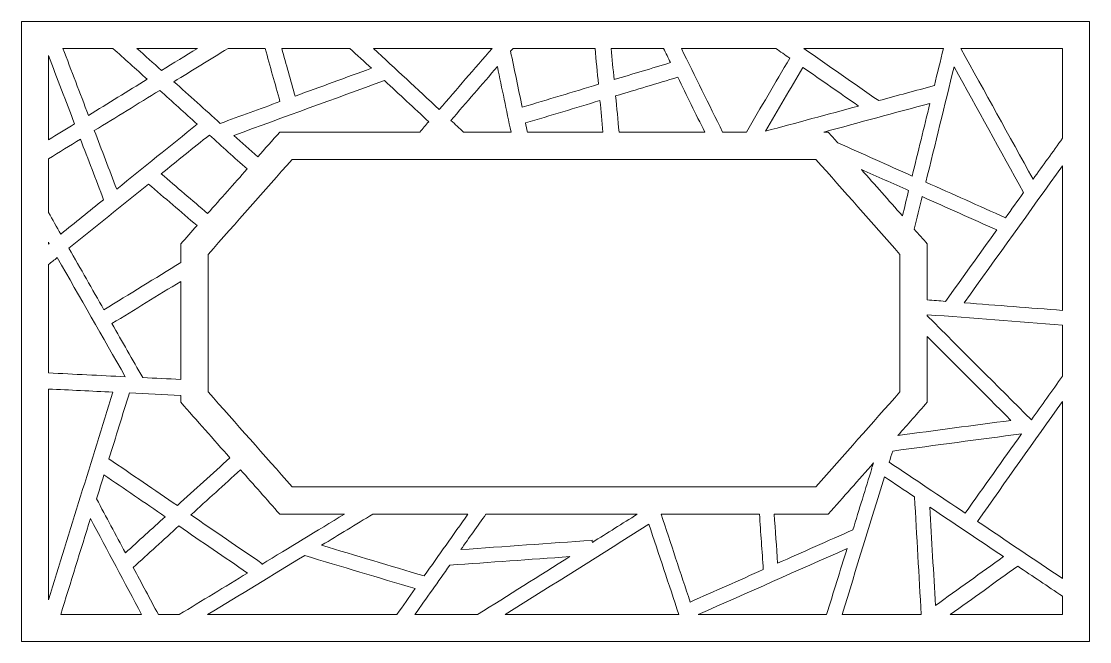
# Model space of a CAD drawing. Header units: centimetres. Extents: x -27.5 to -9, y -9.5 to -4.3.
# Drawn here: x -18.04 to -9.01, y -9.5 to -4.25 of the extents above; entities that cross this region are included whole.
import ezdxf

# ---------------------------------------------------------------- set-up
doc = ezdxf.new("R2010")
doc.units = ezdxf.units.CM
doc.header["$MEASUREMENT"] = 0
doc.layers.add('layer 1', color=7, linetype='Continuous')

msp = doc.modelspace()

# ---------------------------------------------------------------- linework, layer by layer
at = {"layer": 'layer 1', "color": 7, "lineweight": 9}
for points, knots in [([(-9.00848, -9.50001), (-9.00848, -7.751), (-9.00848, -6.00202), (-9.00848, -4.25301), (-9.00848, -4.25301), (-12.0194, -4.25301), (-15.03036, -4.25301), (-18.0413, -4.25301), (-18.0413, -4.25301), (-18.0413, -6.00202), (-18.0413, -7.751), (-18.0413, -9.50001), (-18.0413, -9.50001), (-15.03036, -9.50001), (-12.0194, -9.50001), (-9.00848, -9.50001)], [0, 0, 0, 0, 0.2, 0.2, 0.2, 0.2, 0.4, 0.4, 0.4, 0.4, 0.6, 0.6, 0.6, 0.6, 1, 1, 1, 1]), ([(-17.26656, -4.48213), (-17.16996, -4.56903), (-17.07334, -4.65594), (-16.97671, -4.74283), (-16.97671, -4.74283), (-17.14235, -4.84467), (-17.308, -4.94654), (-17.47364, -5.04841), (-17.47364, -5.04841), (-17.54578, -4.85963), (-17.61795, -4.6709), (-17.6901, -4.48213), (-17.6901, -4.48213), (-17.54891, -4.48213), (-17.40775, -4.48213), (-17.26656, -4.48213)], [0, 0, 0, 0, 0.2, 0.2, 0.2, 0.2, 0.4, 0.4, 0.4, 0.4, 0.6, 0.6, 0.6, 0.6, 1, 1, 1, 1]), ([(-16.55276, -4.48213), (-16.65394, -4.54436), (-16.75514, -4.60657), (-16.85632, -4.66879), (-16.85632, -4.66879), (-16.9255, -4.60657), (-16.99469, -4.54436), (-17.06386, -4.48213), (-17.06386, -4.48213), (-16.89349, -4.48213), (-16.72314, -4.48213), (-16.55276, -4.48213)], [0, 0, 0, 0, 0.25, 0.25, 0.25, 0.25, 0.5, 0.5, 0.5, 0.5, 1, 1, 1, 1]), ([(-15.97997, -4.48213), (-15.93816, -4.63205), (-15.89636, -4.78192), (-15.85455, -4.93185), (-15.85455, -4.93185), (-16.02276, -4.9932), (-16.19097, -5.05454), (-16.35922, -5.11588), (-16.35922, -5.11588), (-16.48986, -4.99835), (-16.62055, -4.88083), (-16.7512, -4.76332), (-16.7512, -4.76332), (-16.59881, -4.66959), (-16.44637, -4.57585), (-16.29394, -4.48213), (-16.29394, -4.48213), (-16.18928, -4.48213), (-16.08463, -4.48213), (-15.97997, -4.48213)], [0, 0, 0, 0, 0.1666667, 0.1666667, 0.1666667, 0.1666667, 0.3333333, 0.3333333, 0.3333333, 0.3333333, 0.5, 0.5, 0.5, 0.5, 0.6666667, 0.6666667, 0.6666667, 0.6666667, 1, 1, 1, 1]), ([(-15.26262, -4.48213), (-15.2024, -4.53811), (-15.1422, -4.59411), (-15.082, -4.65011), (-15.082, -4.65011), (-15.29694, -4.7285), (-15.5119, -4.80689), (-15.72683, -4.88528), (-15.72683, -4.88528), (-15.76431, -4.75089), (-15.80181, -4.6165), (-15.83928, -4.48213), (-15.83928, -4.48213), (-15.64707, -4.48213), (-15.45483, -4.48213), (-15.26262, -4.48213)], [0, 0, 0, 0, 0.2, 0.2, 0.2, 0.2, 0.4, 0.4, 0.4, 0.4, 0.6, 0.6, 0.6, 0.6, 1, 1, 1, 1]), ([(-14.06178, -4.48213), (-14.21047, -4.65439), (-14.35918, -4.82664), (-14.50787, -4.99887), (-14.50787, -4.99887), (-14.69309, -4.82664), (-14.8783, -4.65439), (-15.06352, -4.48213), (-15.06352, -4.48213), (-14.72959, -4.48213), (-14.39568, -4.48213), (-14.06178, -4.48213)], [0, 0, 0, 0, 0.25, 0.25, 0.25, 0.25, 0.5, 0.5, 0.5, 0.5, 1, 1, 1, 1]), ([(-13.19076, -4.48213), (-13.18113, -4.58331), (-13.17152, -4.68449), (-13.1619, -4.78568), (-13.1619, -4.78568), (-13.37667, -4.85027), (-13.59146, -4.91483), (-13.80624, -4.9794), (-13.80624, -4.9794), (-13.83898, -4.82172), (-13.87172, -4.66405), (-13.90449, -4.50638), (-13.90449, -4.50638), (-13.89752, -4.49829), (-13.89055, -4.49022), (-13.88355, -4.48213), (-13.88355, -4.48213), (-13.65262, -4.48213), (-13.4217, -4.48213), (-13.19076, -4.48213)], [0, 0, 0, 0, 0.1666667, 0.1666667, 0.1666667, 0.1666667, 0.3333333, 0.3333333, 0.3333333, 0.3333333, 0.5, 0.5, 0.5, 0.5, 0.6666667, 0.6666667, 0.6666667, 0.6666667, 1, 1, 1, 1]), ([(-12.61168, -4.48213), (-12.59189, -4.52222), (-12.57212, -4.56232), (-12.55234, -4.60241), (-12.55234, -4.60241), (-12.71141, -4.65026), (-12.87045, -4.69805), (-13.02948, -4.74589), (-13.02948, -4.74589), (-13.03784, -4.65796), (-13.04619, -4.57004), (-13.05455, -4.48213), (-13.05455, -4.48213), (-12.90692, -4.48213), (-12.7593, -4.48213), (-12.61168, -4.48213)], [0, 0, 0, 0, 0.2, 0.2, 0.2, 0.2, 0.4, 0.4, 0.4, 0.4, 0.6, 0.6, 0.6, 0.6, 1, 1, 1, 1]), ([(-11.66288, -4.48213), (-11.62332, -4.50968), (-11.58376, -4.53721), (-11.54423, -4.56474), (-11.54423, -4.56474), (-11.66643, -4.77297), (-11.78861, -4.98118), (-11.91084, -5.18939), (-11.91084, -5.18939), (-11.97785, -5.18939), (-12.04487, -5.18939), (-12.11189, -5.18939), (-12.11189, -5.18939), (-12.22811, -4.95364), (-12.34433, -4.71789), (-12.46058, -4.48213), (-12.46058, -4.48213), (-12.19467, -4.48213), (-11.92879, -4.48213), (-11.66288, -4.48213)], [0, 0, 0, 0, 0.1666667, 0.1666667, 0.1666667, 0.1666667, 0.3333333, 0.3333333, 0.3333333, 0.3333333, 0.5, 0.5, 0.5, 0.5, 0.6666667, 0.6666667, 0.6666667, 0.6666667, 1, 1, 1, 1]), ([(-10.24467, -4.48213), (-10.27029, -4.58682), (-10.29593, -4.69154), (-10.32154, -4.79626), (-10.32154, -4.79626), (-10.47844, -4.83865), (-10.63532, -4.88108), (-10.79221, -4.92348), (-10.79221, -4.92348), (-11.00352, -4.77637), (-11.21481, -4.62926), (-11.4261, -4.48213), (-11.4261, -4.48213), (-11.0323, -4.48213), (-10.63848, -4.48213), (-10.24467, -4.48213)], [0, 0, 0, 0, 0.2, 0.2, 0.2, 0.2, 0.4, 0.4, 0.4, 0.4, 0.6, 0.6, 0.6, 0.6, 1, 1, 1, 1]), ([(-9.2376, -5.24145), (-9.32051, -5.35707), (-9.40339, -5.47268), (-9.48627, -5.5883), (-9.48627, -5.5883), (-9.69026, -5.21957), (-9.89423, -4.85084), (-10.09821, -4.48213), (-10.09821, -4.48213), (-9.81135, -4.48213), (-9.52447, -4.48213), (-9.2376, -4.48213), (-9.2376, -4.48213), (-9.2376, -4.73526), (-9.2376, -4.98834), (-9.2376, -5.24145)], [0, 0, 0, 0, 0.2, 0.2, 0.2, 0.2, 0.4, 0.4, 0.4, 0.4, 0.6, 0.6, 0.6, 0.6, 1, 1, 1, 1]), ([(-17.81217, -4.54222), (-17.73848, -4.735), (-17.66478, -4.92782), (-17.59108, -5.12062), (-17.59108, -5.12062), (-17.66478, -5.16596), (-17.73848, -5.21127), (-17.81217, -5.25658), (-17.81217, -5.25658), (-17.81217, -5.01845), (-17.81217, -4.78034), (-17.81217, -4.54222)], [0, 0, 0, 0, 0.25, 0.25, 0.25, 0.25, 0.5, 0.5, 0.5, 0.5, 1, 1, 1, 1]), ([(-14.30306, -5.18939), (-14.33837, -5.15653), (-14.3737, -5.12368), (-14.40902, -5.09082), (-14.40902, -5.09082), (-14.27805, -4.93911), (-14.14708, -4.78742), (-14.01613, -4.63568), (-14.01613, -4.63568), (-13.97778, -4.82024), (-13.93944, -5.00481), (-13.90109, -5.18939), (-13.90109, -5.18939), (-14.03509, -5.18939), (-14.16906, -5.18939), (-14.30306, -5.18939)], [0, 0, 0, 0, 0.2, 0.2, 0.2, 0.2, 0.4, 0.4, 0.4, 0.4, 0.6, 0.6, 0.6, 0.6, 1, 1, 1, 1]), ([(-11.43259, -4.64246), (-11.27599, -4.7515), (-11.11939, -4.86053), (-10.96279, -4.96956), (-10.96279, -4.96956), (-11.22498, -5.04043), (-11.48719, -5.11129), (-11.74938, -5.18217), (-11.74938, -5.18217), (-11.64379, -5.00228), (-11.53819, -4.82235), (-11.43259, -4.64246)], [0, 0, 0, 0, 0.25, 0.25, 0.25, 0.25, 0.5, 0.5, 0.5, 0.5, 1, 1, 1, 1]), ([(-9.56661, -5.70035), (-9.61763, -5.7715), (-9.66865, -5.84265), (-9.71964, -5.9138), (-9.71964, -5.9138), (-9.94418, -5.81354), (-10.16868, -5.71326), (-10.39319, -5.613), (-10.39319, -5.613), (-10.31364, -5.28786), (-10.23408, -4.96274), (-10.15453, -4.6376), (-10.15453, -4.6376), (-9.95854, -4.99184), (-9.76258, -5.3461), (-9.56661, -5.70035)], [0, 0, 0, 0, 0.2, 0.2, 0.2, 0.2, 0.4, 0.4, 0.4, 0.4, 0.6, 0.6, 0.6, 0.6, 1, 1, 1, 1]), ([(-16.04299, -5.40029), (-16.11042, -5.33961), (-16.17789, -5.27895), (-16.24535, -5.21826), (-16.24535, -5.21826), (-15.8205, -5.06335), (-15.39568, -4.90842), (-14.97083, -4.75351), (-14.97083, -4.75351), (-14.84608, -4.86954), (-14.72131, -4.98558), (-14.59653, -5.1016), (-14.59653, -5.1016), (-14.6218, -5.13085), (-14.64704, -5.16012), (-14.67229, -5.18939), (-14.67229, -5.18939), (-15.06699, -5.18939), (-15.46168, -5.18939), (-15.85636, -5.18939), (-15.85636, -5.18939), (-15.91858, -5.25969), (-15.98078, -5.32998), (-16.04299, -5.40029)], [0, 0, 0, 0, 0.1428571, 0.1428571, 0.1428571, 0.1428571, 0.2857143, 0.2857143, 0.2857143, 0.2857143, 0.4285714, 0.4285714, 0.4285714, 0.4285714, 0.5714286, 0.5714286, 0.5714286, 0.5714286, 0.7142857, 0.7142857, 0.7142857, 0.7142857, 1, 1, 1, 1]), ([(-12.98734, -5.18939), (-12.99704, -5.08736), (-13.00673, -4.98538), (-13.01641, -4.88335), (-13.01641, -4.88335), (-12.8415, -4.83075), (-12.66656, -4.77818), (-12.49164, -4.72559), (-12.49164, -4.72559), (-12.41541, -4.88018), (-12.33919, -5.03476), (-12.26296, -5.18939), (-12.26296, -5.18939), (-12.50444, -5.18939), (-12.74589, -5.18939), (-12.98734, -5.18939)], [0, 0, 0, 0, 0.2, 0.2, 0.2, 0.2, 0.4, 0.4, 0.4, 0.4, 0.6, 0.6, 0.6, 0.6, 1, 1, 1, 1]), ([(-16.55392, -5.12307), (-16.78104, -5.30607), (-17.00814, -5.48905), (-17.23527, -5.67204), (-17.23527, -5.67204), (-17.29831, -5.50712), (-17.36136, -5.34221), (-17.42439, -5.17726), (-17.42439, -5.17726), (-17.24013, -5.06396), (-17.05589, -4.95066), (-16.87161, -4.83734), (-16.87161, -4.83734), (-16.76571, -4.93258), (-16.65982, -5.02783), (-16.55392, -5.12307)], [0, 0, 0, 0, 0.2, 0.2, 0.2, 0.2, 0.4, 0.4, 0.4, 0.4, 0.6, 0.6, 0.6, 0.6, 1, 1, 1, 1]), ([(-13.76259, -5.18939), (-13.76791, -5.16374), (-13.77325, -5.13811), (-13.77858, -5.11248), (-13.77858, -5.11248), (-13.56867, -5.0494), (-13.35875, -4.98627), (-13.14885, -4.92317), (-13.14885, -4.92317), (-13.14042, -5.0119), (-13.13199, -5.10063), (-13.12356, -5.18939), (-13.12356, -5.18939), (-13.33659, -5.18939), (-13.54961, -5.18939), (-13.76259, -5.18939)], [0, 0, 0, 0, 0.2, 0.2, 0.2, 0.2, 0.4, 0.4, 0.4, 0.4, 0.6, 0.6, 0.6, 0.6, 1, 1, 1, 1]), ([(-11.25635, -5.18939), (-10.95701, -5.10847), (-10.65768, -5.02759), (-10.35834, -4.94667), (-10.35834, -4.94667), (-10.40849, -5.15158), (-10.45863, -5.35649), (-10.50875, -5.56137), (-10.50875, -5.56137), (-10.71835, -5.46776), (-10.92795, -5.37417), (-11.13754, -5.28054), (-11.13754, -5.28054), (-11.13756, -5.28063), (-11.13762, -5.28071), (-11.13766, -5.28081), (-11.13766, -5.28081), (-11.16462, -5.25035), (-11.1916, -5.21987), (-11.21856, -5.18939), (-11.21856, -5.18939), (-11.23116, -5.18939), (-11.24376, -5.18939), (-11.25635, -5.18939)], [0, 0, 0, 0, 0.1428571, 0.1428571, 0.1428571, 0.1428571, 0.2857143, 0.2857143, 0.2857143, 0.2857143, 0.4285714, 0.4285714, 0.4285714, 0.4285714, 0.5714286, 0.5714286, 0.5714286, 0.5714286, 0.7142857, 0.7142857, 0.7142857, 0.7142857, 1, 1, 1, 1]), ([(-16.46626, -5.8787), (-16.59714, -5.76676), (-16.72804, -5.65484), (-16.85894, -5.54294), (-16.85894, -5.54294), (-16.72323, -5.43359), (-16.58753, -5.32423), (-16.45181, -5.2149), (-16.45181, -5.2149), (-16.34547, -5.31054), (-16.23916, -5.40617), (-16.13282, -5.50179), (-16.13282, -5.50179), (-16.24397, -5.62742), (-16.35511, -5.75304), (-16.46626, -5.8787)], [0, 0, 0, 0, 0.2, 0.2, 0.2, 0.2, 0.4, 0.4, 0.4, 0.4, 0.6, 0.6, 0.6, 0.6, 1, 1, 1, 1]), ([(-17.81217, -5.41574), (-17.72206, -5.36032), (-17.63195, -5.3049), (-17.54182, -5.24949), (-17.54182, -5.24949), (-17.47659, -5.42011), (-17.41137, -5.59075), (-17.34614, -5.7614), (-17.34614, -5.7614), (-17.46671, -5.85854), (-17.58729, -5.95567), (-17.70785, -6.05283), (-17.70785, -6.05283), (-17.74263, -5.9919), (-17.77741, -5.93094), (-17.81217, -5.87001), (-17.81217, -5.87001), (-17.81217, -5.71859), (-17.81217, -5.56718), (-17.81217, -5.41574)], [0, 0, 0, 0, 0.1666667, 0.1666667, 0.1666667, 0.1666667, 0.3333333, 0.3333333, 0.3333333, 0.3333333, 0.5, 0.5, 0.5, 0.5, 0.6666667, 0.6666667, 0.6666667, 0.6666667, 1, 1, 1, 1]), ([(-10.61259, -6.22389), (-10.61259, -6.61158), (-10.61259, -6.9993), (-10.61259, -7.387), (-10.61259, -7.387), (-10.84936, -7.6546), (-11.08615, -7.92221), (-11.32292, -8.1898), (-11.32292, -8.1898), (-12.79927, -8.1898), (-14.27564, -8.1898), (-15.75203, -8.1898), (-15.75203, -8.1898), (-15.98878, -7.92221), (-16.22556, -7.6546), (-16.46236, -7.387), (-16.46236, -7.387), (-16.46236, -6.9993), (-16.46236, -6.61158), (-16.46236, -6.22389), (-16.46236, -6.22389), (-16.22556, -5.95628), (-15.98878, -5.68869), (-15.75203, -5.42108), (-15.75203, -5.42108), (-14.27564, -5.42108), (-12.79927, -5.42108), (-11.32292, -5.42108), (-11.32292, -5.42108), (-11.08615, -5.68869), (-10.84936, -5.95628), (-10.61259, -6.22389)], [0, 0, 0, 0, 0.1111111, 0.1111111, 0.1111111, 0.1111111, 0.2222222, 0.2222222, 0.2222222, 0.2222222, 0.3333333, 0.3333333, 0.3333333, 0.3333333, 0.4444444, 0.4444444, 0.4444444, 0.4444444, 0.5555556, 0.5555556, 0.5555556, 0.5555556, 0.6666667, 0.6666667, 0.6666667, 0.6666667, 0.7777778, 0.7777778, 0.7777778, 0.7777778, 1, 1, 1, 1]), ([(-10.93863, -5.50575), (-10.80537, -5.56528), (-10.67211, -5.6248), (-10.53885, -5.68432), (-10.53885, -5.68432), (-10.5563, -5.75567), (-10.57375, -5.82704), (-10.59122, -5.89839), (-10.59122, -5.89839), (-10.70703, -5.76752), (-10.82282, -5.63662), (-10.93863, -5.50575)], [0, 0, 0, 0, 0.25, 0.25, 0.25, 0.25, 0.5, 0.5, 0.5, 0.5, 1, 1, 1, 1]), ([(-9.2376, -6.69782), (-9.5147, -6.67642), (-9.79179, -6.65502), (-10.0689, -6.63363), (-10.0689, -6.63363), (-9.79179, -6.24713), (-9.5147, -5.86062), (-9.2376, -5.47415), (-9.2376, -5.47415), (-9.2376, -5.88204), (-9.2376, -6.28991), (-9.2376, -6.69782)], [0, 0, 0, 0, 0.25, 0.25, 0.25, 0.25, 0.5, 0.5, 0.5, 0.5, 1, 1, 1, 1]), ([(-16.69405, -6.29402), (-16.91031, -6.42677), (-17.12659, -6.55953), (-17.34289, -6.69231), (-17.34289, -6.69231), (-17.44185, -6.51892), (-17.54083, -6.3455), (-17.63979, -6.17208), (-17.63979, -6.17208), (-17.41528, -5.99122), (-17.1908, -5.81032), (-16.96629, -5.62943), (-16.96629, -5.62943), (-16.82955, -5.74633), (-16.69281, -5.86327), (-16.55606, -5.98017), (-16.55606, -5.98017), (-16.60206, -6.03216), (-16.64805, -6.08413), (-16.69405, -6.13609), (-16.69405, -6.13609), (-16.69405, -6.18875), (-16.69405, -6.24139), (-16.69405, -6.29402)], [0, 0, 0, 0, 0.1428571, 0.1428571, 0.1428571, 0.1428571, 0.2857143, 0.2857143, 0.2857143, 0.2857143, 0.4285714, 0.4285714, 0.4285714, 0.4285714, 0.5714286, 0.5714286, 0.5714286, 0.5714286, 0.7142857, 0.7142857, 0.7142857, 0.7142857, 1, 1, 1, 1]), ([(-10.4908, -6.01189), (-10.46829, -5.9199), (-10.44579, -5.82793), (-10.42327, -5.73594), (-10.42327, -5.73594), (-10.2134, -5.82966), (-10.00357, -5.9234), (-9.79371, -6.01711), (-9.79371, -6.01711), (-9.93813, -6.21857), (-10.08255, -6.41998), (-10.22696, -6.62144), (-10.22696, -6.62144), (-10.27826, -6.61746), (-10.32958, -6.6135), (-10.3809, -6.60954), (-10.3809, -6.60954), (-10.3809, -6.45171), (-10.3809, -6.29392), (-10.3809, -6.13609), (-10.3809, -6.13609), (-10.41754, -6.09469), (-10.45416, -6.0533), (-10.4908, -6.01189)], [0, 0, 0, 0, 0.1428571, 0.1428571, 0.1428571, 0.1428571, 0.2857143, 0.2857143, 0.2857143, 0.2857143, 0.4285714, 0.4285714, 0.4285714, 0.4285714, 0.5714286, 0.5714286, 0.5714286, 0.5714286, 0.7142857, 0.7142857, 0.7142857, 0.7142857, 1, 1, 1, 1]), ([(-17.81217, -6.1208), (-17.81007, -6.12446), (-17.80797, -6.12813), (-17.80587, -6.13182), (-17.80587, -6.13182), (-17.80797, -6.13353), (-17.81007, -6.13521), (-17.81217, -6.13688), (-17.81217, -6.13688), (-17.81217, -6.13153), (-17.81217, -6.12617), (-17.81217, -6.1208)], [0, 0, 0, 0, 0.25, 0.25, 0.25, 0.25, 0.5, 0.5, 0.5, 0.5, 1, 1, 1, 1]), ([(-17.81217, -6.31099), (-17.78739, -6.29103), (-17.76259, -6.27105), (-17.73782, -6.25109), (-17.73782, -6.25109), (-17.54605, -6.58711), (-17.35428, -6.92314), (-17.16248, -7.25916), (-17.16248, -7.25916), (-17.37905, -7.2485), (-17.59562, -7.23785), (-17.81217, -7.22717), (-17.81217, -7.22717), (-17.81217, -6.92179), (-17.81217, -6.61639), (-17.81217, -6.31099)], [0, 0, 0, 0, 0.2, 0.2, 0.2, 0.2, 0.4, 0.4, 0.4, 0.4, 0.6, 0.6, 0.6, 0.6, 1, 1, 1, 1]), ([(-16.69405, -7.28224), (-16.80111, -7.27697), (-16.90818, -7.2717), (-17.01526, -7.26642), (-17.01526, -7.26642), (-17.10211, -7.11421), (-17.18898, -6.962), (-17.27584, -6.80981), (-17.27584, -6.80981), (-17.08191, -6.69077), (-16.88798, -6.57173), (-16.69405, -6.45269), (-16.69405, -6.45269), (-16.69405, -6.72921), (-16.69405, -7.00571), (-16.69405, -7.28224)], [0, 0, 0, 0, 0.2, 0.2, 0.2, 0.2, 0.4, 0.4, 0.4, 0.4, 0.6, 0.6, 0.6, 0.6, 1, 1, 1, 1]), ([(-9.2376, -7.25335), (-9.32554, -7.37723), (-9.41347, -7.50111), (-9.50139, -7.62496), (-9.50139, -7.62496), (-9.79456, -7.33119), (-10.08772, -7.03743), (-10.3809, -6.74364), (-10.3809, -6.74364), (-10.3809, -6.74053), (-10.3809, -6.73742), (-10.3809, -6.73432), (-10.3809, -6.73432), (-9.99981, -6.76375), (-9.61872, -6.79316), (-9.2376, -6.82258), (-9.2376, -6.82258), (-9.2376, -6.96618), (-9.2376, -7.10977), (-9.2376, -7.25335)], [0, 0, 0, 0, 0.1666667, 0.1666667, 0.1666667, 0.1666667, 0.3333333, 0.3333333, 0.3333333, 0.3333333, 0.5, 0.5, 0.5, 0.5, 0.6666667, 0.6666667, 0.6666667, 0.6666667, 1, 1, 1, 1]), ([(-10.3809, -6.91991), (-10.1452, -7.15611), (-9.9095, -7.39229), (-9.6738, -7.62845), (-9.6738, -7.62845), (-9.99247, -7.67101), (-10.31118, -7.71359), (-10.62986, -7.75616), (-10.62986, -7.75616), (-10.54688, -7.66237), (-10.46388, -7.56857), (-10.3809, -7.47477), (-10.3809, -7.47477), (-10.3809, -7.28984), (-10.3809, -7.10486), (-10.3809, -6.91991)], [0, 0, 0, 0, 0.2, 0.2, 0.2, 0.2, 0.4, 0.4, 0.4, 0.4, 0.6, 0.6, 0.6, 0.6, 1, 1, 1, 1]), ([(-17.81217, -7.36294), (-17.63074, -7.37186), (-17.44928, -7.3808), (-17.26786, -7.38974), (-17.26786, -7.38974), (-17.44928, -7.97561), (-17.63074, -8.5615), (-17.81217, -9.14734), (-17.81217, -9.14734), (-17.81217, -8.55256), (-17.81217, -7.95775), (-17.81217, -7.36294)], [0, 0, 0, 0, 0.25, 0.25, 0.25, 0.25, 0.5, 0.5, 0.5, 0.5, 1, 1, 1, 1]), ([(-16.27838, -7.94458), (-16.42638, -8.07945), (-16.57442, -8.21433), (-16.72243, -8.34923), (-16.72243, -8.34923), (-16.91515, -8.21739), (-17.10788, -8.08557), (-17.30059, -7.95373), (-17.30059, -7.95373), (-17.24308, -7.76803), (-17.18558, -7.58234), (-17.12805, -7.39663), (-17.12805, -7.39663), (-16.98339, -7.40375), (-16.83871, -7.4109), (-16.69405, -7.418), (-16.69405, -7.418), (-16.69405, -7.43695), (-16.69405, -7.45587), (-16.69405, -7.47477), (-16.69405, -7.47477), (-16.55549, -7.63139), (-16.41692, -7.78797), (-16.27838, -7.94458)], [0, 0, 0, 0, 0.1428571, 0.1428571, 0.1428571, 0.1428571, 0.2857143, 0.2857143, 0.2857143, 0.2857143, 0.4285714, 0.4285714, 0.4285714, 0.4285714, 0.5714286, 0.5714286, 0.5714286, 0.5714286, 0.7142857, 0.7142857, 0.7142857, 0.7142857, 1, 1, 1, 1]), ([(-9.2376, -8.96596), (-9.4776, -8.80487), (-9.71758, -8.64377), (-9.95755, -8.48266), (-9.95755, -8.48266), (-9.71758, -8.14459), (-9.4776, -7.80651), (-9.2376, -7.46842), (-9.2376, -7.46842), (-9.2376, -7.9676), (-9.2376, -8.46679), (-9.2376, -8.96596)], [0, 0, 0, 0, 0.25, 0.25, 0.25, 0.25, 0.5, 0.5, 0.5, 0.5, 1, 1, 1, 1]), ([(-9.58439, -7.74186), (-9.74324, -7.96566), (-9.90209, -8.18946), (-10.06095, -8.41326), (-10.06095, -8.41326), (-10.27504, -8.26955), (-10.48912, -8.12582), (-10.70323, -7.9821), (-10.70323, -7.9821), (-10.69343, -7.95053), (-10.68365, -7.91897), (-10.67388, -7.88737), (-10.67388, -7.88737), (-10.31072, -7.83888), (-9.94755, -7.79038), (-9.58439, -7.74186)], [0, 0, 0, 0, 0.2, 0.2, 0.2, 0.2, 0.4, 0.4, 0.4, 0.4, 0.6, 0.6, 0.6, 0.6, 1, 1, 1, 1]), ([(-10.83562, -7.98871), (-10.83912, -8), (-10.84261, -8.01132), (-10.84611, -8.02261), (-10.84611, -8.02261), (-10.84822, -8.02571), (-10.85031, -8.02883), (-10.85242, -8.03193), (-10.85242, -8.03193), (-10.85146, -8.03257), (-10.85052, -8.0332), (-10.84958, -8.03383), (-10.84958, -8.03383), (-10.90334, -8.20743), (-10.95711, -8.38102), (-11.01087, -8.55462), (-11.01087, -8.55462), (-11.22283, -8.64868), (-11.43477, -8.7427), (-11.6467, -8.83676), (-11.6467, -8.83676), (-11.65636, -8.69836), (-11.66603, -8.55993), (-11.6757, -8.42152), (-11.6757, -8.42152), (-11.52332, -8.42152), (-11.37094, -8.42152), (-11.21856, -8.42152), (-11.21856, -8.42152), (-11.09092, -8.27722), (-10.96326, -8.13298), (-10.83562, -7.98871)], [0, 0, 0, 0, 0.1111111, 0.1111111, 0.1111111, 0.1111111, 0.2222222, 0.2222222, 0.2222222, 0.2222222, 0.3333333, 0.3333333, 0.3333333, 0.3333333, 0.4444444, 0.4444444, 0.4444444, 0.4444444, 0.5555556, 0.5555556, 0.5555556, 0.5555556, 0.6666667, 0.6666667, 0.6666667, 0.6666667, 0.7777778, 0.7777778, 0.7777778, 0.7777778, 1, 1, 1, 1]), ([(-16.82543, -8.44306), (-16.93746, -8.54517), (-17.0495, -8.64727), (-17.16153, -8.74935), (-17.16153, -8.74935), (-17.24286, -8.59705), (-17.32417, -8.44474), (-17.40547, -8.2924), (-17.40547, -8.2924), (-17.38452, -8.22469), (-17.36355, -8.15699), (-17.34258, -8.08931), (-17.34258, -8.08931), (-17.17018, -8.20721), (-16.99779, -8.32514), (-16.82543, -8.44306)], [0, 0, 0, 0, 0.2, 0.2, 0.2, 0.2, 0.4, 0.4, 0.4, 0.4, 0.6, 0.6, 0.6, 0.6, 1, 1, 1, 1]), ([(-15.30923, -8.42152), (-15.54239, -8.56326), (-15.77557, -8.70504), (-16.00875, -8.84678), (-16.00875, -8.84678), (-16.00724, -8.84469), (-16.00576, -8.84258), (-16.00428, -8.84046), (-16.00428, -8.84046), (-16.20533, -8.70296), (-16.40637, -8.56543), (-16.60742, -8.42788), (-16.60742, -8.42788), (-16.4678, -8.30063), (-16.32813, -8.17339), (-16.18849, -8.04614), (-16.18849, -8.04614), (-16.0778, -8.17127), (-15.96707, -8.29639), (-15.85636, -8.42152), (-15.85636, -8.42152), (-15.674, -8.42152), (-15.4916, -8.42152), (-15.30923, -8.42152)], [0, 0, 0, 0, 0.1428571, 0.1428571, 0.1428571, 0.1428571, 0.2857143, 0.2857143, 0.2857143, 0.2857143, 0.4285714, 0.4285714, 0.4285714, 0.4285714, 0.5714286, 0.5714286, 0.5714286, 0.5714286, 0.7142857, 0.7142857, 0.7142857, 0.7142857, 1, 1, 1, 1]), ([(-11.10233, -9.27088), (-10.98212, -8.88267), (-10.8619, -8.49448), (-10.74166, -8.10627), (-10.74166, -8.10627), (-10.65756, -8.16273), (-10.5735, -8.21919), (-10.48941, -8.27562), (-10.48941, -8.27562), (-10.47036, -8.60737), (-10.45134, -8.93911), (-10.43231, -9.27088), (-10.43231, -9.27088), (-10.65565, -9.27088), (-10.87898, -9.27088), (-11.10233, -9.27088)], [0, 0, 0, 0, 0.2, 0.2, 0.2, 0.2, 0.4, 0.4, 0.4, 0.4, 0.6, 0.6, 0.6, 0.6, 1, 1, 1, 1]), ([(-10.35982, -8.36261), (-10.15215, -8.50205), (-9.94446, -8.64146), (-9.73677, -8.78087), (-9.73677, -8.78087), (-9.92856, -8.91861), (-10.12036, -9.05636), (-10.31213, -9.19409), (-10.31213, -9.19409), (-10.32803, -8.91692), (-10.34392, -8.63977), (-10.35982, -8.36261)], [0, 0, 0, 0, 0.25, 0.25, 0.25, 0.25, 0.5, 0.5, 0.5, 0.5, 1, 1, 1, 1]), ([(-17.70851, -9.27088), (-17.62476, -9.00047), (-17.54103, -8.73008), (-17.45729, -8.45967), (-17.45729, -8.45967), (-17.31293, -8.73008), (-17.16858, -9.00047), (-17.02424, -9.27088), (-17.02424, -9.27088), (-17.25234, -9.27088), (-17.48041, -9.27088), (-17.70851, -9.27088)], [0, 0, 0, 0, 0.25, 0.25, 0.25, 0.25, 0.5, 0.5, 0.5, 0.5, 1, 1, 1, 1]), ([(-14.26586, -8.42152), (-14.3891, -8.59585), (-14.51231, -8.77022), (-14.63554, -8.94455), (-14.63554, -8.94455), (-14.92456, -8.85797), (-15.21356, -8.77137), (-15.50258, -8.68481), (-15.50258, -8.68481), (-15.35823, -8.59705), (-15.21386, -8.50928), (-15.06951, -8.42152), (-15.06951, -8.42152), (-14.80164, -8.42152), (-14.53374, -8.42152), (-14.26586, -8.42152)], [0, 0, 0, 0, 0.2, 0.2, 0.2, 0.2, 0.4, 0.4, 0.4, 0.4, 0.6, 0.6, 0.6, 0.6, 1, 1, 1, 1]), ([(-12.83307, -8.42152), (-12.95977, -8.50122), (-13.08645, -8.58091), (-13.21316, -8.66065), (-13.21316, -8.66065), (-13.2138, -8.6546), (-13.21443, -8.64858), (-13.21507, -8.64255), (-13.21507, -8.64255), (-13.58524, -8.66895), (-13.95544, -8.69537), (-14.3256, -8.72179), (-14.3256, -8.72179), (-14.25486, -8.6217), (-14.18412, -8.5216), (-14.11337, -8.42152), (-14.11337, -8.42152), (-13.68661, -8.42152), (-13.25984, -8.42152), (-12.83307, -8.42152)], [0, 0, 0, 0, 0.1666667, 0.1666667, 0.1666667, 0.1666667, 0.3333333, 0.3333333, 0.3333333, 0.3333333, 0.5, 0.5, 0.5, 0.5, 0.6666667, 0.6666667, 0.6666667, 0.6666667, 1, 1, 1, 1]), ([(-11.80037, -8.42152), (-11.78944, -8.57781), (-11.77855, -8.7341), (-11.76764, -8.89043), (-11.76764, -8.89043), (-11.97372, -8.98185), (-12.17978, -9.0733), (-12.38584, -9.16473), (-12.38584, -9.16473), (-12.46791, -8.91699), (-12.55, -8.66923), (-12.63208, -8.42152), (-12.63208, -8.42152), (-12.35482, -8.42152), (-12.0776, -8.42152), (-11.80037, -8.42152)], [0, 0, 0, 0, 0.2, 0.2, 0.2, 0.2, 0.4, 0.4, 0.4, 0.4, 0.6, 0.6, 0.6, 0.6, 1, 1, 1, 1]), ([(-16.88315, -9.27088), (-16.95399, -9.13817), (-17.02481, -9.00548), (-17.09566, -8.87276), (-17.09566, -8.87276), (-16.96724, -8.75577), (-16.83882, -8.63874), (-16.71042, -8.52171), (-16.71042, -8.52171), (-16.51648, -8.65437), (-16.32255, -8.78705), (-16.12863, -8.91968), (-16.12863, -8.91968), (-16.32118, -9.03676), (-16.51371, -9.1538), (-16.70626, -9.27088), (-16.70626, -9.27088), (-16.76522, -9.27088), (-16.82419, -9.27088), (-16.88315, -9.27088)], [0, 0, 0, 0, 0.1666667, 0.1666667, 0.1666667, 0.1666667, 0.3333333, 0.3333333, 0.3333333, 0.3333333, 0.5, 0.5, 0.5, 0.5, 0.6666667, 0.6666667, 0.6666667, 0.6666667, 1, 1, 1, 1]), ([(-13.94932, -9.27088), (-13.54453, -9.01621), (-13.13974, -8.76155), (-12.73497, -8.50688), (-12.73497, -8.50688), (-12.65058, -8.76155), (-12.56622, -9.01621), (-12.48186, -9.27088), (-12.48186, -9.27088), (-12.97101, -9.27088), (-13.46017, -9.27088), (-13.94932, -9.27088)], [0, 0, 0, 0, 0.25, 0.25, 0.25, 0.25, 0.5, 0.5, 0.5, 0.5, 1, 1, 1, 1]), ([(-12.31801, -9.27088), (-11.8986, -9.08476), (-11.4792, -8.89865), (-11.05979, -8.71257), (-11.05979, -8.71257), (-11.1174, -8.89865), (-11.17506, -9.08476), (-11.23268, -9.27088), (-11.23268, -9.27088), (-11.59447, -9.27088), (-11.95622, -9.27088), (-12.31801, -9.27088)], [0, 0, 0, 0, 0.25, 0.25, 0.25, 0.25, 0.5, 0.5, 0.5, 0.5, 1, 1, 1, 1]), ([(-16.46656, -9.27088), (-16.19292, -9.10452), (-15.9193, -8.93813), (-15.64566, -8.77179), (-15.64566, -8.77179), (-15.33418, -8.86509), (-15.02272, -8.95839), (-14.71127, -9.05172), (-14.71127, -9.05172), (-14.7629, -9.12476), (-14.81454, -9.19783), (-14.86617, -9.27088), (-14.86617, -9.27088), (-15.39963, -9.27088), (-15.93308, -9.27088), (-16.46656, -9.27088)], [0, 0, 0, 0, 0.2, 0.2, 0.2, 0.2, 0.4, 0.4, 0.4, 0.4, 0.6, 0.6, 0.6, 0.6, 1, 1, 1, 1]), ([(-14.71368, -9.27088), (-14.61528, -9.13164), (-14.51688, -8.99241), (-14.41848, -8.8532), (-14.41848, -8.8532), (-14.08039, -8.82906), (-13.74227, -8.80494), (-13.40416, -8.78083), (-13.40416, -8.78083), (-13.66384, -8.94417), (-13.92348, -9.10752), (-14.18313, -9.27088), (-14.18313, -9.27088), (-14.35996, -9.27088), (-14.53681, -9.27088), (-14.71368, -9.27088)], [0, 0, 0, 0, 0.2, 0.2, 0.2, 0.2, 0.4, 0.4, 0.4, 0.4, 0.6, 0.6, 0.6, 0.6, 1, 1, 1, 1]), ([(-10.1866, -9.27088), (-9.99661, -9.13443), (-9.80662, -8.99798), (-9.61663, -8.86153), (-9.61663, -8.86153), (-9.49028, -8.94635), (-9.36395, -9.03115), (-9.2376, -9.11596), (-9.2376, -9.11596), (-9.2376, -9.1676), (-9.2376, -9.21926), (-9.2376, -9.27088), (-9.2376, -9.27088), (-9.55395, -9.27088), (-9.87028, -9.27088), (-10.1866, -9.27088)], [0, 0, 0, 0, 0.2, 0.2, 0.2, 0.2, 0.4, 0.4, 0.4, 0.4, 0.6, 0.6, 0.6, 0.6, 1, 1, 1, 1])]:
    msp.add_open_spline(points, degree=3, knots=knots, dxfattribs=at)

doc.saveas('drawing.dxf')
